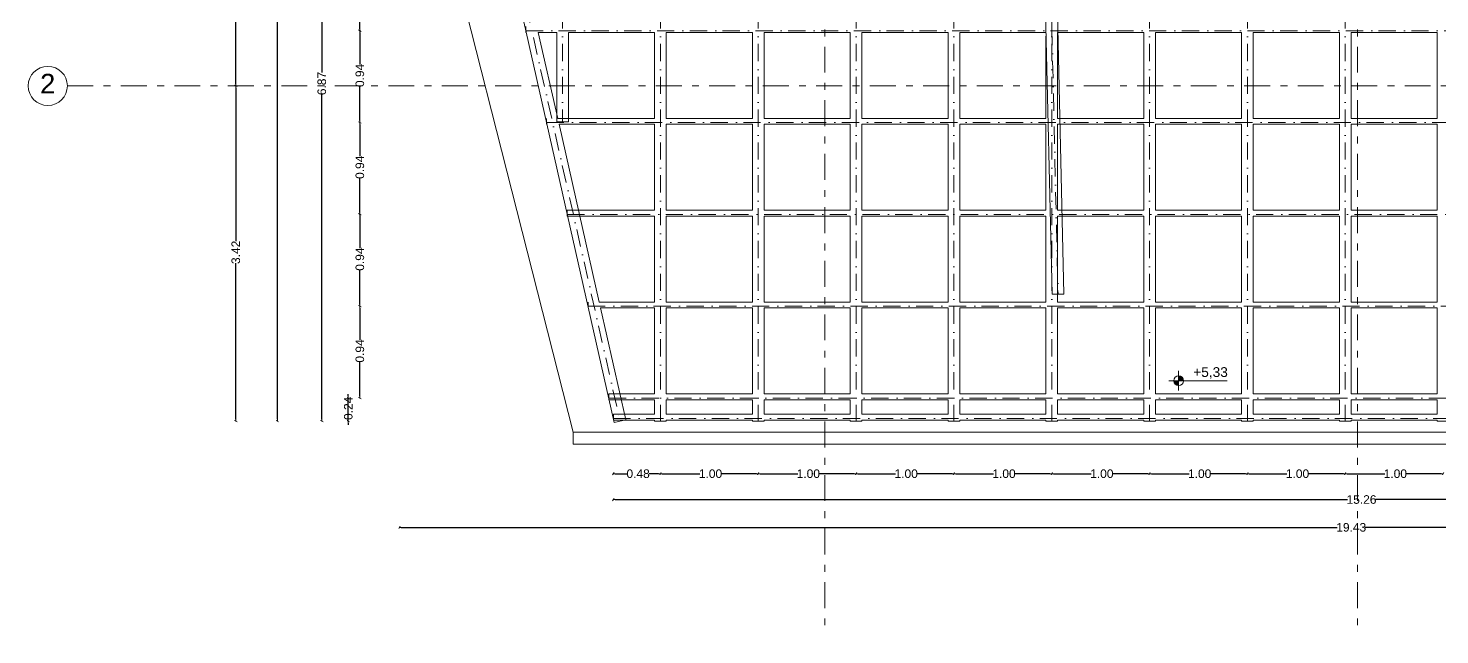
# Model space of a CAD drawing. Header units: millimetres. Extents: x -71878 to 121433, y -67383 to 83273.
# Drawn here: x 25301 to 39729, y -26451 to -20257 of the extents above; entities that cross this region are included whole.
import ezdxf

# ---------------------------------------------------------------- set-up
doc = ezdxf.new("R2010")
doc.units = ezdxf.units.MM
doc.header["$MEASUREMENT"] = 0
doc.linetypes.add('Dot & Dashed', pattern=[335.138881, 176.388884, -88.194442, 0, -70.555556])
doc.linetypes.add('Double Dashed', pattern=[546.805537, 264.583325, -105.833328, 70.555556, -105.833328])
for name, color, linetype, lineweight in [('ACOTACIONES', 7, 'Continuous', 9), ('ACOTACIONES_Pluma_Nº__1', 7, 'Continuous', 0), ('CUBIERTAS_Pluma_Nº__21', 7, 'Continuous', 5), ('EJES_Pluma_Nº__21', 7, 'Continuous', 5), ('ENTIRADO_Pluma_Nº__21', 7, 'Continuous', 5), ('VIGAS DE CIMENTACION_Pluma_Nº__21', 7, 'Continuous', 5), ('Vigas_Pluma_Nº__21', 7, 'Continuous', 5)]:
    doc.layers.add(name, color=color, linetype=linetype, lineweight=lineweight)
for name, color, linetype, lineweight, true_color in [('ENTIRADO_Pluma_Nº__24', 7, 'Continuous', 5, 0x969696), ('VIGAS DE CIMENTACION_Pluma_Nº__24', 7, 'Continuous', 5, 0x969696), ('Vigas_Pluma_Nº__24', 7, 'Continuous', 5, 0x969696)]:
    doc.layers.add(name, color=color, linetype=linetype, lineweight=lineweight, true_color=true_color)
doc.styles.add('Estilo_Generado_1', font='swiss.ttf')
doc.styles.add('Estilo_Generado_2', font='Arial.ttf')
doc.dimstyles.new('Estilo_Generado__1', dxfattribs={"dimtxt": 87.5, "dimasz": 19, "dimexe": 0.18, "dimexo": 0, "dimgap": 0.09, "dimtad": 0, "dimlfac": 0.001, "dimzin": 0, "dimdsep": 46, "dimtxsty": 'Estilo_Generado_2', "dimblk": 'ARROWHEAD_2', "dimblk1": 'ARROWHEAD_2', "dimblk2": 'ARROWHEAD_2', "dimcen": 0.09, "dimse1": 1, "dimse2": 1, "dimclrd": 7, "dimclre": 7, "dimclrt": 7, "dimadec": 0, "dimazin": 0, "dimtfac": 1, "dimtmove": 0, "dimatfit": 3, "dimfxl": 1, "dimtolj": 1, "dimtzin": 0, "dimarcsym": 0})
doc.dimstyles.new('Estilo_Generado__2', dxfattribs={"dimtxt": 87.5, "dimasz": 19, "dimexe": 0.18, "dimexo": 0, "dimgap": 0.09, "dimtad": 0, "dimlfac": 0.001, "dimzin": 0, "dimdsep": 46, "dimtxsty": 'Estilo_Generado_2', "dimblk": 'ARROWHEAD_2', "dimblk1": 'ARROWHEAD_2', "dimblk2": 'ARROWHEAD_2', "dimcen": 0.09, "dimse1": 1, "dimse2": 1, "dimclrd": 7, "dimclre": 7, "dimclrt": 7, "dimadec": 0, "dimazin": 0, "dimtfac": 1, "dimtmove": 0, "dimatfit": 3, "dimfxl": 1, "dimtolj": 1, "dimtzin": 0, "dimarcsym": 0})

# ---------------------------------------------------------------- blocks, each defined once
blk = doc.blocks.new('ARROWHEAD_2')
at = {"color": 0, "linetype": 'Continuous', "lineweight": 0}
for p, q in [((0, 0), (-1, 0)), ((-0.38, -0.66), (0.38, 0.66))]:
    blk.add_line(p, q, dxfattribs=at)
blk = doc.blocks.new('*D571')
at = {"layer": 'ACOTACIONES', "color": 7, "linetype": 'Continuous', "lineweight": -2, "transparency": 16777216}
for p, q in [((28573, -24015), (28573, -23996)), ((28573, -24270), (28573, -24034)), ((28573, -24289), (28573, -24308))]:
    blk.add_line(p, q, dxfattribs=at)
at = {"layer": 'Defpoints', "color": 0, "linetype": 'Continuous', "transparency": 16777216}
for p in [(28573, -24034), (31763, -24034), (31763, -24270)]:
    blk.add_point(p, dxfattribs=at)
at = {"layer": 'ACOTACIONES', "color": 7, "linetype": 'Continuous', "lineweight": -2, "transparency": 16777216, "xscale": 19, "yscale": 19, "zscale": 19}
for p, rotation in [((28573, -24034), 270), ((28573, -24270), 90)]:
    blk.add_blockref('ARROWHEAD_2', p, dxfattribs=dict(at, rotation=rotation))
at = {"layer": 'ACOTACIONES', "color": 7, "linetype": 'Continuous', "transparency": 16777216, "insert": (28573, -24139), "char_height": 87.5, "attachment_point": 5, "rotation": 90, "style": 'Estilo_Generado_2'}
blk.add_mtext('\\A1;0.24', dxfattribs=at)
blk = doc.blocks.new('*D572')
at = {"layer": 'ACOTACIONES', "color": 7, "linetype": 'Continuous', "lineweight": -2, "transparency": 16777216}
for p, q in [((28691, -23115), (28691, -23440)), ((28691, -24015), (28691, -23665))]:
    blk.add_line(p, q, dxfattribs=at)
at = {"layer": 'Defpoints', "color": 0, "linetype": 'Continuous', "transparency": 16777216}
for p in [(28691, -23096), (31763, -23096), (31763, -24034)]:
    blk.add_point(p, dxfattribs=at)
at = {"layer": 'ACOTACIONES', "color": 7, "linetype": 'Continuous', "lineweight": -2, "transparency": 16777216, "xscale": 19, "yscale": 19, "zscale": 19}
for p, rotation in [((28691, -23096), 90), ((28691, -24034), 270)]:
    blk.add_blockref('ARROWHEAD_2', p, dxfattribs=dict(at, rotation=rotation))
at = {"layer": 'ACOTACIONES', "color": 7, "linetype": 'Continuous', "transparency": 16777216, "insert": (28691, -23553), "char_height": 87.5, "attachment_point": 5, "rotation": 90, "style": 'Estilo_Generado_2'}
blk.add_mtext('\\A1;0.94', dxfattribs=at)
blk = doc.blocks.new('*D573')
at = {"layer": 'ACOTACIONES', "color": 7, "linetype": 'Continuous', "lineweight": -2, "transparency": 16777216}
for p, q in [((28691, -22177), (28691, -22502)), ((28691, -23077), (28691, -22727))]:
    blk.add_line(p, q, dxfattribs=at)
at = {"layer": 'Defpoints', "color": 0, "linetype": 'Continuous', "transparency": 16777216}
for p in [(28691, -22158), (31763, -22158), (31763, -23096)]:
    blk.add_point(p, dxfattribs=at)
at = {"layer": 'ACOTACIONES', "color": 7, "linetype": 'Continuous', "lineweight": -2, "transparency": 16777216, "xscale": 19, "yscale": 19, "zscale": 19}
for p, rotation in [((28691, -22158), 90), ((28691, -23096), 270)]:
    blk.add_blockref('ARROWHEAD_2', p, dxfattribs=dict(at, rotation=rotation))
at = {"layer": 'ACOTACIONES', "color": 7, "linetype": 'Continuous', "transparency": 16777216, "insert": (28691, -22615), "char_height": 87.5, "attachment_point": 5, "rotation": 90, "style": 'Estilo_Generado_2'}
blk.add_mtext('\\A1;0.94', dxfattribs=at)
blk = doc.blocks.new('*D574')
at = {"layer": 'ACOTACIONES', "color": 7, "linetype": 'Continuous', "lineweight": -2, "transparency": 16777216}
for p, q in [((28691, -21239), (28691, -21564)), ((28691, -22139), (28691, -21790))]:
    blk.add_line(p, q, dxfattribs=at)
at = {"layer": 'Defpoints', "color": 0, "linetype": 'Continuous', "transparency": 16777216}
for p in [(28691, -21220), (31763, -21220), (31763, -22158)]:
    blk.add_point(p, dxfattribs=at)
at = {"layer": 'ACOTACIONES', "color": 7, "linetype": 'Continuous', "lineweight": -2, "transparency": 16777216, "xscale": 19, "yscale": 19, "zscale": 19}
for p, rotation in [((28691, -21220), 90), ((28691, -22158), 270)]:
    blk.add_blockref('ARROWHEAD_2', p, dxfattribs=dict(at, rotation=rotation))
at = {"layer": 'ACOTACIONES', "color": 7, "linetype": 'Continuous', "transparency": 16777216, "insert": (28691, -21677), "char_height": 87.5, "attachment_point": 5, "rotation": 90, "style": 'Estilo_Generado_2'}
blk.add_mtext('\\A1;0.94', dxfattribs=at)
blk = doc.blocks.new('*D575')
at = {"layer": 'ACOTACIONES', "color": 7, "linetype": 'Continuous', "lineweight": -2, "transparency": 16777216}
for p, q in [((28691, -20301), (28691, -20626)), ((28691, -21201), (28691, -20852))]:
    blk.add_line(p, q, dxfattribs=at)
at = {"layer": 'Defpoints', "color": 0, "linetype": 'Continuous', "transparency": 16777216}
for p in [(28691, -20282), (31763, -20282), (31763, -21220)]:
    blk.add_point(p, dxfattribs=at)
at = {"layer": 'ACOTACIONES', "color": 7, "linetype": 'Continuous', "lineweight": -2, "transparency": 16777216, "xscale": 19, "yscale": 19, "zscale": 19}
for p, rotation in [((28691, -20282), 90), ((28691, -21220), 270)]:
    blk.add_blockref('ARROWHEAD_2', p, dxfattribs=dict(at, rotation=rotation))
at = {"layer": 'ACOTACIONES', "color": 7, "linetype": 'Continuous', "transparency": 16777216, "insert": (28691, -20739), "char_height": 87.5, "attachment_point": 5, "rotation": 90, "style": 'Estilo_Generado_2'}
blk.add_mtext('\\A1;0.94', dxfattribs=at)
blk = doc.blocks.new('*D576')
at = {"layer": 'ACOTACIONES', "color": 7, "linetype": 'Continuous', "lineweight": -2, "transparency": 16777216}
for p, q in [((28691, -19363), (28691, -19688)), ((28691, -20263), (28691, -19914))]:
    blk.add_line(p, q, dxfattribs=at)
at = {"layer": 'Defpoints', "color": 0, "linetype": 'Continuous', "transparency": 16777216}
for p in [(28691, -19344), (31763, -19344), (31763, -20282)]:
    blk.add_point(p, dxfattribs=at)
at = {"layer": 'ACOTACIONES', "color": 7, "linetype": 'Continuous', "lineweight": -2, "transparency": 16777216, "xscale": 19, "yscale": 19, "zscale": 19}
for p, rotation in [((28691, -19344), 90), ((28691, -20282), 270)]:
    blk.add_blockref('ARROWHEAD_2', p, dxfattribs=dict(at, rotation=rotation))
at = {"layer": 'ACOTACIONES', "color": 7, "linetype": 'Continuous', "transparency": 16777216, "insert": (28691, -19801), "char_height": 87.5, "attachment_point": 5, "rotation": 90, "style": 'Estilo_Generado_2'}
blk.add_mtext('\\A1;0.94', dxfattribs=at)
blk = doc.blocks.new('*D587')
at = {"layer": 'ACOTACIONES', "color": 7, "linetype": 'Continuous', "lineweight": -2, "transparency": 16777216}
for p, q in [((28302, -17419), (28302, -20708)), ((28302, -24251), (28302, -20937))]:
    blk.add_line(p, q, dxfattribs=at)
at = {"layer": 'Defpoints', "color": 0, "linetype": 'Continuous', "transparency": 16777216}
for p in [(28302, -17400), (29860, -17400), (31763, -24270)]:
    blk.add_point(p, dxfattribs=at)
at = {"layer": 'ACOTACIONES', "color": 7, "linetype": 'Continuous', "lineweight": -2, "transparency": 16777216, "xscale": 19, "yscale": 19, "zscale": 19}
for p, rotation in [((28302, -17400), 90), ((28302, -24270), 270)]:
    blk.add_blockref('ARROWHEAD_2', p, dxfattribs=dict(at, rotation=rotation))
at = {"layer": 'ACOTACIONES', "color": 7, "linetype": 'Continuous', "transparency": 16777216, "insert": (28302, -20822), "char_height": 87.5, "attachment_point": 5, "rotation": 90, "style": 'Estilo_Generado_2'}
blk.add_mtext('\\A1;6.87', dxfattribs=at)
blk = doc.blocks.new('*D589')
at = {"layer": 'ACOTACIONES', "color": 7, "linetype": 'Continuous', "lineweight": -2, "transparency": 16777216}
for p, q in [((31301, -24807), (31422, -24807)), ((31744, -24807), (31648, -24807))]:
    blk.add_line(p, q, dxfattribs=at)
at = {"layer": 'Defpoints', "color": 0, "linetype": 'Continuous', "transparency": 16777216}
for p in [(31282, -24242), (31763, -24242), (31763, -24807)]:
    blk.add_point(p, dxfattribs=at)
at = {"layer": 'ACOTACIONES', "color": 7, "linetype": 'Continuous', "lineweight": -2, "transparency": 16777216, "xscale": 19, "yscale": 19, "zscale": 19, "rotation": 180}
blk.add_blockref('ARROWHEAD_2', (31282, -24807), dxfattribs=at)
at = {"layer": 'ACOTACIONES', "color": 7, "linetype": 'Continuous', "lineweight": -2, "transparency": 16777216, "xscale": 19, "yscale": 19, "zscale": 19}
blk.add_blockref('ARROWHEAD_2', (31763, -24807), dxfattribs=at)
at = {"layer": 'ACOTACIONES', "color": 7, "linetype": 'Continuous', "transparency": 16777216, "insert": (31535, -24807), "char_height": 87.5, "attachment_point": 5, "style": 'Estilo_Generado_2'}
blk.add_mtext('\\A1;0.48', dxfattribs=at)
blk = doc.blocks.new('*D590')
at = {"layer": 'ACOTACIONES', "color": 7, "linetype": 'Continuous', "lineweight": -2, "transparency": 16777216}
for p, q in [((31782, -24807), (32166, -24807)), ((32744, -24807), (32384, -24807))]:
    blk.add_line(p, q, dxfattribs=at)
at = {"layer": 'Defpoints', "color": 0, "linetype": 'Continuous', "transparency": 16777216}
for p in [(31763, -24242), (32763, -24242), (32763, -24807)]:
    blk.add_point(p, dxfattribs=at)
at = {"layer": 'ACOTACIONES', "color": 7, "linetype": 'Continuous', "lineweight": -2, "transparency": 16777216, "xscale": 19, "yscale": 19, "zscale": 19, "rotation": 180}
blk.add_blockref('ARROWHEAD_2', (31763, -24807), dxfattribs=at)
at = {"layer": 'ACOTACIONES', "color": 7, "linetype": 'Continuous', "lineweight": -2, "transparency": 16777216, "xscale": 19, "yscale": 19, "zscale": 19}
blk.add_blockref('ARROWHEAD_2', (32763, -24807), dxfattribs=at)
at = {"layer": 'ACOTACIONES', "color": 7, "linetype": 'Continuous', "transparency": 16777216, "insert": (32275, -24807), "char_height": 87.5, "attachment_point": 5, "style": 'Estilo_Generado_2'}
blk.add_mtext('\\A1;1.00', dxfattribs=at)
blk = doc.blocks.new('*D591')
at = {"layer": 'ACOTACIONES', "color": 7, "linetype": 'Continuous', "lineweight": -2, "transparency": 16777216}
for p, q in [((32782, -24807), (33166, -24807)), ((33744, -24807), (33384, -24807))]:
    blk.add_line(p, q, dxfattribs=at)
at = {"layer": 'Defpoints', "color": 0, "linetype": 'Continuous', "transparency": 16777216}
for p in [(32763, -24242), (33763, -24242), (33763, -24807)]:
    blk.add_point(p, dxfattribs=at)
at = {"layer": 'ACOTACIONES', "color": 7, "linetype": 'Continuous', "lineweight": -2, "transparency": 16777216, "xscale": 19, "yscale": 19, "zscale": 19, "rotation": 180}
blk.add_blockref('ARROWHEAD_2', (32763, -24807), dxfattribs=at)
at = {"layer": 'ACOTACIONES', "color": 7, "linetype": 'Continuous', "lineweight": -2, "transparency": 16777216, "xscale": 19, "yscale": 19, "zscale": 19}
blk.add_blockref('ARROWHEAD_2', (33763, -24807), dxfattribs=at)
at = {"layer": 'ACOTACIONES', "color": 7, "linetype": 'Continuous', "transparency": 16777216, "insert": (33275, -24807), "char_height": 87.5, "attachment_point": 5, "style": 'Estilo_Generado_2'}
blk.add_mtext('\\A1;1.00', dxfattribs=at)
blk = doc.blocks.new('*D592')
at = {"layer": 'ACOTACIONES', "color": 7, "linetype": 'Continuous', "lineweight": -2, "transparency": 16777216}
for p, q in [((33782, -24807), (34166, -24807)), ((34744, -24807), (34384, -24807))]:
    blk.add_line(p, q, dxfattribs=at)
at = {"layer": 'Defpoints', "color": 0, "linetype": 'Continuous', "transparency": 16777216}
for p in [(33763, -24242), (34763, -24242), (34763, -24807)]:
    blk.add_point(p, dxfattribs=at)
at = {"layer": 'ACOTACIONES', "color": 7, "linetype": 'Continuous', "lineweight": -2, "transparency": 16777216, "xscale": 19, "yscale": 19, "zscale": 19, "rotation": 180}
blk.add_blockref('ARROWHEAD_2', (33763, -24807), dxfattribs=at)
at = {"layer": 'ACOTACIONES', "color": 7, "linetype": 'Continuous', "lineweight": -2, "transparency": 16777216, "xscale": 19, "yscale": 19, "zscale": 19}
blk.add_blockref('ARROWHEAD_2', (34763, -24807), dxfattribs=at)
at = {"layer": 'ACOTACIONES', "color": 7, "linetype": 'Continuous', "transparency": 16777216, "insert": (34275, -24807), "char_height": 87.5, "attachment_point": 5, "style": 'Estilo_Generado_2'}
blk.add_mtext('\\A1;1.00', dxfattribs=at)
blk = doc.blocks.new('*D593')
at = {"layer": 'ACOTACIONES', "color": 7, "linetype": 'Continuous', "lineweight": -2, "transparency": 16777216}
for p, q in [((34782, -24807), (35166, -24807)), ((35744, -24807), (35384, -24807))]:
    blk.add_line(p, q, dxfattribs=at)
at = {"layer": 'Defpoints', "color": 0, "linetype": 'Continuous', "transparency": 16777216}
for p in [(34763, -24242), (35763, -24242), (35763, -24807)]:
    blk.add_point(p, dxfattribs=at)
at = {"layer": 'ACOTACIONES', "color": 7, "linetype": 'Continuous', "lineweight": -2, "transparency": 16777216, "xscale": 19, "yscale": 19, "zscale": 19, "rotation": 180}
blk.add_blockref('ARROWHEAD_2', (34763, -24807), dxfattribs=at)
at = {"layer": 'ACOTACIONES', "color": 7, "linetype": 'Continuous', "lineweight": -2, "transparency": 16777216, "xscale": 19, "yscale": 19, "zscale": 19}
blk.add_blockref('ARROWHEAD_2', (35763, -24807), dxfattribs=at)
at = {"layer": 'ACOTACIONES', "color": 7, "linetype": 'Continuous', "transparency": 16777216, "insert": (35275, -24807), "char_height": 87.5, "attachment_point": 5, "style": 'Estilo_Generado_2'}
blk.add_mtext('\\A1;1.00', dxfattribs=at)
blk = doc.blocks.new('*D594')
at = {"layer": 'ACOTACIONES', "color": 7, "linetype": 'Continuous', "lineweight": -2, "transparency": 16777216}
for p, q in [((35782, -24807), (36166, -24807)), ((36744, -24807), (36384, -24807))]:
    blk.add_line(p, q, dxfattribs=at)
at = {"layer": 'Defpoints', "color": 0, "linetype": 'Continuous', "transparency": 16777216}
for p in [(35763, -24242), (36763, -24242), (36763, -24807)]:
    blk.add_point(p, dxfattribs=at)
at = {"layer": 'ACOTACIONES', "color": 7, "linetype": 'Continuous', "lineweight": -2, "transparency": 16777216, "xscale": 19, "yscale": 19, "zscale": 19, "rotation": 180}
blk.add_blockref('ARROWHEAD_2', (35763, -24807), dxfattribs=at)
at = {"layer": 'ACOTACIONES', "color": 7, "linetype": 'Continuous', "lineweight": -2, "transparency": 16777216, "xscale": 19, "yscale": 19, "zscale": 19}
blk.add_blockref('ARROWHEAD_2', (36763, -24807), dxfattribs=at)
at = {"layer": 'ACOTACIONES', "color": 7, "linetype": 'Continuous', "transparency": 16777216, "insert": (36275, -24807), "char_height": 87.5, "attachment_point": 5, "style": 'Estilo_Generado_2'}
blk.add_mtext('\\A1;1.00', dxfattribs=at)
blk = doc.blocks.new('*D595')
at = {"layer": 'ACOTACIONES', "color": 7, "linetype": 'Continuous', "lineweight": -2, "transparency": 16777216}
for p, q in [((36782, -24807), (37166, -24807)), ((37744, -24807), (37384, -24807))]:
    blk.add_line(p, q, dxfattribs=at)
at = {"layer": 'Defpoints', "color": 0, "linetype": 'Continuous', "transparency": 16777216}
for p in [(36763, -24242), (37763, -24242), (37763, -24807)]:
    blk.add_point(p, dxfattribs=at)
at = {"layer": 'ACOTACIONES', "color": 7, "linetype": 'Continuous', "lineweight": -2, "transparency": 16777216, "xscale": 19, "yscale": 19, "zscale": 19, "rotation": 180}
blk.add_blockref('ARROWHEAD_2', (36763, -24807), dxfattribs=at)
at = {"layer": 'ACOTACIONES', "color": 7, "linetype": 'Continuous', "lineweight": -2, "transparency": 16777216, "xscale": 19, "yscale": 19, "zscale": 19}
blk.add_blockref('ARROWHEAD_2', (37763, -24807), dxfattribs=at)
at = {"layer": 'ACOTACIONES', "color": 7, "linetype": 'Continuous', "transparency": 16777216, "insert": (37275, -24807), "char_height": 87.5, "attachment_point": 5, "style": 'Estilo_Generado_2'}
blk.add_mtext('\\A1;1.00', dxfattribs=at)
blk = doc.blocks.new('*D596')
at = {"layer": 'ACOTACIONES', "color": 7, "linetype": 'Continuous', "lineweight": -2, "transparency": 16777216}
for p, q in [((37782, -24807), (38166, -24807)), ((38744, -24807), (38384, -24807))]:
    blk.add_line(p, q, dxfattribs=at)
at = {"layer": 'Defpoints', "color": 0, "linetype": 'Continuous', "transparency": 16777216}
for p in [(37763, -24242), (38763, -24242), (38763, -24807)]:
    blk.add_point(p, dxfattribs=at)
at = {"layer": 'ACOTACIONES', "color": 7, "linetype": 'Continuous', "lineweight": -2, "transparency": 16777216, "xscale": 19, "yscale": 19, "zscale": 19, "rotation": 180}
blk.add_blockref('ARROWHEAD_2', (37763, -24807), dxfattribs=at)
at = {"layer": 'ACOTACIONES', "color": 7, "linetype": 'Continuous', "lineweight": -2, "transparency": 16777216, "xscale": 19, "yscale": 19, "zscale": 19}
blk.add_blockref('ARROWHEAD_2', (38763, -24807), dxfattribs=at)
at = {"layer": 'ACOTACIONES', "color": 7, "linetype": 'Continuous', "transparency": 16777216, "insert": (38275, -24807), "char_height": 87.5, "attachment_point": 5, "style": 'Estilo_Generado_2'}
blk.add_mtext('\\A1;1.00', dxfattribs=at)
blk = doc.blocks.new('*D597')
at = {"layer": 'ACOTACIONES', "color": 7, "linetype": 'Continuous', "lineweight": -2, "transparency": 16777216}
for p, q in [((38782, -24807), (39166, -24807)), ((39744, -24807), (39384, -24807))]:
    blk.add_line(p, q, dxfattribs=at)
at = {"layer": 'Defpoints', "color": 0, "linetype": 'Continuous', "transparency": 16777216}
for p in [(38763, -24242), (39763, -24242), (39763, -24807)]:
    blk.add_point(p, dxfattribs=at)
at = {"layer": 'ACOTACIONES', "color": 7, "linetype": 'Continuous', "lineweight": -2, "transparency": 16777216, "xscale": 19, "yscale": 19, "zscale": 19, "rotation": 180}
blk.add_blockref('ARROWHEAD_2', (38763, -24807), dxfattribs=at)
at = {"layer": 'ACOTACIONES', "color": 7, "linetype": 'Continuous', "lineweight": -2, "transparency": 16777216, "xscale": 19, "yscale": 19, "zscale": 19}
blk.add_blockref('ARROWHEAD_2', (39763, -24807), dxfattribs=at)
at = {"layer": 'ACOTACIONES', "color": 7, "linetype": 'Continuous', "transparency": 16777216, "insert": (39275, -24807), "char_height": 87.5, "attachment_point": 5, "style": 'Estilo_Generado_2'}
blk.add_mtext('\\A1;1.00', dxfattribs=at)
blk = doc.blocks.new('*D605')
at = {"layer": 'ACOTACIONES', "color": 7, "linetype": 'Continuous', "lineweight": -2, "transparency": 16777216}
for p, q in [((31301, -25071), (38785, -25071)), ((46524, -25071), (39072, -25071))]:
    blk.add_line(p, q, dxfattribs=at)
at = {"layer": 'Defpoints', "color": 0, "linetype": 'Continuous', "transparency": 16777216}
for p in [(31282, -24260), (46543, -24260), (46543, -25071)]:
    blk.add_point(p, dxfattribs=at)
at = {"layer": 'ACOTACIONES', "color": 7, "linetype": 'Continuous', "lineweight": -2, "transparency": 16777216, "xscale": 19, "yscale": 19, "zscale": 19, "rotation": 180}
blk.add_blockref('ARROWHEAD_2', (31282, -25071), dxfattribs=at)
at = {"layer": 'ACOTACIONES', "color": 7, "linetype": 'Continuous', "lineweight": -2, "transparency": 16777216, "xscale": 19, "yscale": 19, "zscale": 19}
blk.add_blockref('ARROWHEAD_2', (46543, -25071), dxfattribs=at)
at = {"layer": 'ACOTACIONES', "color": 7, "linetype": 'Continuous', "transparency": 16777216, "insert": (38929, -25071), "char_height": 87.5, "attachment_point": 5, "style": 'Estilo_Generado_2'}
blk.add_mtext('\\A1;15.26', dxfattribs=at)
blk = doc.blocks.new('*D606')
at = {"layer": 'ACOTACIONES', "color": 7, "linetype": 'Continuous', "lineweight": -2, "transparency": 16777216}
for p, q in [((27848, -10549), (27848, -17241)), ((27848, -24251), (27848, -17527))]:
    blk.add_line(p, q, dxfattribs=at)
at = {"layer": 'Defpoints', "color": 0, "linetype": 'Continuous', "transparency": 16777216}
for p in [(27848, -10530), (37823, -10530), (37823, -24270)]:
    blk.add_point(p, dxfattribs=at)
at = {"layer": 'ACOTACIONES', "color": 7, "linetype": 'Continuous', "lineweight": -2, "transparency": 16777216, "xscale": 19, "yscale": 19, "zscale": 19}
for p, rotation in [((27848, -10530), 90), ((27848, -24270), 270)]:
    blk.add_blockref('ARROWHEAD_2', p, dxfattribs=dict(at, rotation=rotation))
at = {"layer": 'ACOTACIONES', "color": 7, "linetype": 'Continuous', "transparency": 16777216, "insert": (27848, -17384), "char_height": 87.5, "attachment_point": 5, "rotation": 90, "style": 'Estilo_Generado_2'}
blk.add_mtext('\\A1;13.74', dxfattribs=at)
blk = doc.blocks.new('*D607')
at = {"layer": 'ACOTACIONES', "color": 7, "linetype": 'Continuous', "lineweight": -2, "transparency": 16777216}
for p, q in [((27423, -20865), (27423, -22433)), ((27423, -24251), (27423, -22658))]:
    blk.add_line(p, q, dxfattribs=at)
at = {"layer": 'Defpoints', "color": 0, "linetype": 'Continuous', "transparency": 16777216}
for p in [(27423, -20846), (31823, -20846), (31823, -24270)]:
    blk.add_point(p, dxfattribs=at)
at = {"layer": 'ACOTACIONES', "color": 7, "linetype": 'Continuous', "lineweight": -2, "transparency": 16777216, "xscale": 19, "yscale": 19, "zscale": 19}
for p, rotation in [((27423, -20846), 90), ((27423, -24270), 270)]:
    blk.add_blockref('ARROWHEAD_2', p, dxfattribs=dict(at, rotation=rotation))
at = {"layer": 'ACOTACIONES', "color": 7, "linetype": 'Continuous', "transparency": 16777216, "insert": (27423, -22546), "char_height": 87.5, "attachment_point": 5, "rotation": 90, "style": 'Estilo_Generado_2'}
blk.add_mtext('\\A1;3.42', dxfattribs=at)
blk = doc.blocks.new('*D608')
at = {"layer": 'ACOTACIONES', "color": 7, "linetype": 'Continuous', "lineweight": -2, "transparency": 16777216}
for p, q in [((27423, -16926), (27423, -18752)), ((27423, -20827), (27423, -18977))]:
    blk.add_line(p, q, dxfattribs=at)
at = {"layer": 'Defpoints', "color": 0, "linetype": 'Continuous', "transparency": 16777216}
for p in [(27423, -16907), (31703, -16907), (31823, -20846)]:
    blk.add_point(p, dxfattribs=at)
at = {"layer": 'ACOTACIONES', "color": 7, "linetype": 'Continuous', "lineweight": -2, "transparency": 16777216, "xscale": 19, "yscale": 19, "zscale": 19}
for p, rotation in [((27423, -16907), 90), ((27423, -20846), 270)]:
    blk.add_blockref('ARROWHEAD_2', p, dxfattribs=dict(at, rotation=rotation))
at = {"layer": 'ACOTACIONES', "color": 7, "linetype": 'Continuous', "transparency": 16777216, "insert": (27423, -18864), "char_height": 87.5, "attachment_point": 5, "rotation": 90, "style": 'Estilo_Generado_2'}
blk.add_mtext('\\A1;3.94', dxfattribs=at)
blk = doc.blocks.new('*D617')
at = {"layer": 'ACOTACIONES', "color": 7, "linetype": 'Continuous', "lineweight": -2, "transparency": 16777216}
for p, q in [((29114, -25355), (38681, -25355)), ((48503, -25355), (38968, -25355))]:
    blk.add_line(p, q, dxfattribs=at)
at = {"layer": 'Defpoints', "color": 0, "linetype": 'Continuous', "transparency": 16777216}
for p in [(29095, -17400), (48522, -17400), (48522, -25355)]:
    blk.add_point(p, dxfattribs=at)
at = {"layer": 'ACOTACIONES', "color": 7, "linetype": 'Continuous', "lineweight": -2, "transparency": 16777216, "xscale": 19, "yscale": 19, "zscale": 19, "rotation": 180}
blk.add_blockref('ARROWHEAD_2', (29095, -25355), dxfattribs=at)
at = {"layer": 'ACOTACIONES', "color": 7, "linetype": 'Continuous', "lineweight": -2, "transparency": 16777216, "xscale": 19, "yscale": 19, "zscale": 19}
blk.add_blockref('ARROWHEAD_2', (48522, -25355), dxfattribs=at)
at = {"layer": 'ACOTACIONES', "color": 7, "linetype": 'Continuous', "transparency": 16777216, "insert": (38824, -25355), "char_height": 87.5, "attachment_point": 5, "style": 'Estilo_Generado_2'}
blk.add_mtext('\\A1;19.43', dxfattribs=at)
blk = doc.blocks.new('Cota de Nivel_2_1', base_point=(35118, 9872))
at = {"layer": 'ACOTACIONES_Pluma_Nº__1', "linetype": 'Continuous'}
for points in [[(35118, 9872), (35068, 9872), (35072, 9852), (35083, 9836), (35099, 9825), (35118, 9822)], [(35118, 9872), (35168, 9872), (35164, 9891), (35154, 9907), (35137, 9918), (35118, 9922)]]:
    blk.add_hatch(color=256, dxfattribs=at).paths.add_polyline_path(points)
for p, q in [((35118, 9772), (35118, 9972)), ((35018, 9872), (35615, 9872))]:
    blk.add_line(p, q, dxfattribs=at)
blk.add_circle((35118, 9872), 50, dxfattribs=at)
at = {"layer": 'ACOTACIONES_Pluma_Nº__1', "insert": (35268, 9892), "char_height": 100, "attachment_point": 7, "style": 'Estilo_Generado_2'}
blk.add_mtext('\\A1;{\\fArial|b0|i0|c0|p34;+5,33}', dxfattribs=at)

msp = doc.modelspace()

# ---------------------------------------------------------------- linework, layer by layer
at = {"layer": 'CUBIERTAS_Pluma_Nº__21', "linetype": 'Continuous', "flags": 128}
for points in [[(30872.012, -24382.844), (29094.75, -17399.975)], [(46817.641, -24382.844), (30872.012, -24382.844)]]:
    msp.add_lwpolyline(points, dxfattribs=at)
at = {"layer": 'EJES_Pluma_Nº__21', "linetype": 'Double Dashed'}
for p, q in [((33444.234, -8416.094), (33444.234, -26451.369)), ((38887.255, -8416.094), (38887.255, -26451.369)), ((25701.116, -20846.465), (50303.554, -20846.465))]:
    msp.add_line(p, q, dxfattribs=at)
at = {"layer": 'EJES_Pluma_Nº__21', "linetype": 'Continuous'}
msp.add_circle((25501.116, -20846.465), 200, dxfattribs=at)
at = {"layer": 'ENTIRADO_Pluma_Nº__21', "linetype": 'Continuous'}
for p, q in [((30387.532, -20299.434), (30387.532, -20239.908)), ((30387.532, -20299.434), (30391.455, -20299.434)), ((30514.479, -20299.434), (30702.69, -20299.434)), ((30822.69, -20299.434), (31702.69, -20299.434)), ((31822.69, -20299.434), (32702.69, -20299.434)), ((32822.69, -20299.434), (33702.69, -20299.434)), ((33822.69, -20299.434), (34702.69, -20299.434)), ((34822.69, -20299.434), (35702.69, -20299.434)), ((35822.69, -20299.434), (36702.69, -20299.434)), ((36822.69, -20299.434), (37702.69, -20299.434)), ((37822.69, -20299.434), (38702.69, -20299.434)), ((38822.69, -20299.434), (39702.69, -20299.434)), ((30599.408, -21237.369), (30599.408, -21177.843)), ((30712.909, -21177.843), (31702.69, -21177.843)), ((31822.69, -21177.843), (32702.69, -21177.843)), ((32822.69, -21177.843), (33702.69, -21177.843)), ((33822.69, -21177.843), (34702.69, -21177.843)), ((34822.69, -21177.843), (35702.69, -21177.843)), ((35822.69, -21177.843), (36702.69, -21177.843)), ((36822.69, -21177.843), (37702.69, -21177.843)), ((37822.69, -21177.843), (38702.69, -21177.843)), ((38822.69, -21177.843), (39702.69, -21177.843)), ((30599.408, -21237.369), (30603.332, -21237.369)), ((30726.356, -21237.369), (31702.69, -21237.369)), ((31822.69, -21237.369), (32702.69, -21237.369)), ((32822.69, -21237.369), (33702.69, -21237.369)), ((33822.69, -21237.369), (34702.69, -21237.369)), ((34822.69, -21237.369), (35702.69, -21237.369)), ((35822.69, -21237.369), (36702.69, -21237.369)), ((36822.69, -21237.369), (37702.69, -21237.369)), ((37822.69, -21237.369), (38702.69, -21237.369)), ((38822.69, -21237.369), (39702.69, -21237.369)), ((30811.285, -22115.778), (31702.69, -22115.778)), ((30811.285, -22175.304), (30811.285, -22115.778)), ((30811.285, -22175.304), (31702.69, -22175.304)), ((31822.69, -22115.778), (32702.69, -22115.778)), ((31822.69, -22175.304), (32702.69, -22175.304)), ((32822.69, -22115.778), (33702.69, -22115.778)), ((32822.69, -22175.304), (33702.69, -22175.304)), ((33822.69, -22115.778), (34702.69, -22115.778)), ((33822.69, -22175.304), (34702.69, -22175.304)), ((34822.69, -22115.778), (35702.69, -22115.778)), ((34822.69, -22175.304), (35702.69, -22175.304)), ((35822.69, -22115.778), (36702.69, -22115.778)), ((35822.69, -22175.304), (36702.69, -22175.304)), ((36822.69, -22115.778), (37702.69, -22115.778)), ((36822.69, -22175.304), (37702.69, -22175.304)), ((37822.69, -22115.778), (38702.69, -22115.778)), ((37822.69, -22175.304), (38702.69, -22175.304)), ((38822.69, -22115.778), (39702.69, -22115.778)), ((38822.69, -22175.304), (39702.69, -22175.304)), ((31023.161, -23113.24), (31023.161, -23053.713)), ((31136.662, -23053.713), (31702.69, -23053.713)), ((31822.69, -23053.713), (32702.69, -23053.713)), ((32822.69, -23053.713), (33702.69, -23053.713)), ((33822.69, -23053.713), (34702.69, -23053.713)), ((34822.69, -23053.713), (35702.69, -23053.713)), ((35822.69, -23053.713), (36702.69, -23053.713)), ((36822.69, -23053.713), (37702.69, -23053.713)), ((37822.69, -23053.713), (38702.69, -23053.713)), ((38822.69, -23053.713), (39702.69, -23053.713)), ((31023.161, -23113.24), (31027.085, -23113.24)), ((31150.108, -23113.24), (31702.69, -23113.24)), ((31822.69, -23113.24), (32702.69, -23113.24)), ((32822.69, -23113.24), (33702.69, -23113.24)), ((33822.69, -23113.24), (34702.69, -23113.24)), ((34822.69, -23113.24), (35702.69, -23113.24)), ((35822.69, -23113.24), (36702.69, -23113.24)), ((36822.69, -23113.24), (37702.69, -23113.24)), ((37822.69, -23113.24), (38702.69, -23113.24)), ((38822.69, -23113.24), (39702.69, -23113.24)), ((31235.037, -23991.648), (31702.69, -23991.648)), ((31235.037, -24051.175), (31235.037, -23991.648)), ((31235.037, -24051.175), (31702.69, -24051.175)), ((31822.69, -23991.648), (32702.69, -23991.648)), ((31822.69, -24051.175), (32702.69, -24051.175)), ((32822.69, -23991.648), (33702.69, -23991.648)), ((32822.69, -24051.175), (33702.69, -24051.175)), ((33822.69, -23991.648), (34702.69, -23991.648)), ((33822.69, -24051.175), (34702.69, -24051.175)), ((34822.69, -23991.648), (35702.69, -23991.648)), ((34822.69, -24051.175), (35702.69, -24051.175)), ((35822.69, -23991.648), (36702.69, -23991.648)), ((35822.69, -24051.175), (36702.69, -24051.175)), ((36822.69, -23991.648), (37702.69, -23991.648)), ((36822.69, -24051.175), (37702.69, -24051.175)), ((37822.69, -23991.648), (38702.69, -23991.648)), ((37822.69, -24051.175), (38702.69, -24051.175)), ((38822.69, -23991.648), (39702.69, -23991.648)), ((38822.69, -24051.175), (39702.69, -24051.175)), ((31282.136, -24200.146), (31702.69, -24200.146)), ((31282.136, -24259.672), (31282.136, -24200.146)), ((31822.69, -24200.146), (32702.69, -24200.146)), ((32822.69, -24200.146), (33702.69, -24200.146)), ((33822.69, -24200.146), (34702.69, -24200.146)), ((34822.69, -24200.146), (35702.69, -24200.146)), ((35822.69, -24200.146), (36702.69, -24200.146)), ((36822.69, -24200.146), (37702.69, -24200.146)), ((37822.69, -24200.146), (38702.69, -24200.146)), ((38822.69, -24200.146), (39702.69, -24200.146)), ((31282.136, -24259.672), (31702.69, -24259.672)), ((31822.69, -24259.672), (32702.69, -24259.672)), ((32822.69, -24259.672), (33702.69, -24259.672)), ((33822.69, -24259.672), (34702.69, -24259.672)), ((34822.69, -24259.672), (35702.69, -24259.672)), ((35822.69, -24259.672), (36702.69, -24259.672)), ((36822.69, -24259.672), (37702.69, -24259.672)), ((37822.69, -24259.672), (38702.69, -24259.672)), ((38822.69, -24259.672), (39702.69, -24259.672))]:
    msp.add_line(p, q, dxfattribs=at)
at = {"layer": 'ENTIRADO_Pluma_Nº__24', "linetype": 'Dot & Dashed'}
for p, q in [((30387.532, -20282.065), (47437.882, -20282.065)), ((30599.408, -21220), (47226.006, -21220)), ((30811.285, -22157.935), (47014.13, -22157.935)), ((31023.161, -23095.87), (46802.253, -23095.87)), ((31235.037, -24033.806), (46590.377, -24033.806)), ((31282.136, -24242.303), (46543.278, -24242.303))]:
    msp.add_line(p, q, dxfattribs=at)
at = {"layer": 'VIGAS DE CIMENTACION_Pluma_Nº__21', "linetype": 'Continuous'}
for p, q in [((30872.012, -24382.844), (46817.641, -24382.844)), ((30872.012, -24503.678), (30872.012, -24382.844)), ((30872.012, -24503.678), (46817.641, -24503.678))]:
    msp.add_line(p, q, dxfattribs=at)
at = {"layer": 'VIGAS DE CIMENTACION_Pluma_Nº__24', "linetype": 'Dot & Dashed'}
msp.add_line((30872.012, -24382.844), (46817.641, -24382.844), dxfattribs=at)
at = {"layer": 'Vigas_Pluma_Nº__21', "linetype": 'Continuous'}
for p, q in [((31291.294, -24282.844), (29755.826, -17485.628)), ((35767.187, -22974.559), (35639.362, -17459.975)), ((35887.155, -22971.779), (35784.164, -18528.579)), ((30712.909, -21177.843), (30514.479, -20299.434)), ((30702.69, -21213.654), (30702.69, -20299.434)), ((30822.69, -21213.654), (30822.69, -20299.434)), ((31702.69, -21177.843), (31702.69, -20299.434)), ((31822.69, -21177.843), (31822.69, -20299.434)), ((32702.69, -21177.843), (32702.69, -20299.434)), ((32822.69, -21177.843), (32822.69, -20299.434)), ((33702.69, -21177.843), (33702.69, -20299.434)), ((33822.69, -21177.843), (33822.69, -20299.434)), ((34702.69, -21177.843), (34702.69, -20299.434)), ((34822.69, -21177.843), (34822.69, -20299.434)), ((35702.69, -21177.843), (35702.69, -20337.863)), ((35822.69, -21177.843), (35822.69, -20299.434)), ((36702.69, -21177.843), (36702.69, -20299.434)), ((36822.69, -21177.843), (36822.69, -20299.434)), ((37702.69, -21177.843), (37702.69, -20299.434)), ((37822.69, -21177.843), (37822.69, -20299.434)), ((38702.69, -21177.843), (38702.69, -20299.434)), ((38822.69, -21177.843), (38822.69, -20299.434)), ((39702.69, -21177.843), (39702.69, -20299.434)), ((30822.69, -21213.654), (30702.69, -21213.654)), ((31136.662, -23053.713), (30726.356, -21237.369)), ((31702.69, -22115.778), (31702.69, -21237.369)), ((31822.69, -22115.778), (31822.69, -21237.369)), ((32702.69, -22115.778), (32702.69, -21237.369)), ((32822.69, -22115.778), (32822.69, -21237.369)), ((33702.69, -22115.778), (33702.69, -21237.369)), ((33822.69, -22115.778), (33822.69, -21237.369)), ((34702.69, -22115.778), (34702.69, -21237.369)), ((34822.69, -22115.778), (34822.69, -21237.369)), ((35702.69, -22115.778), (35702.69, -21237.369)), ((35822.69, -22115.778), (35822.69, -21237.369)), ((36702.69, -22115.778), (36702.69, -21237.369)), ((36822.69, -22115.778), (36822.69, -21237.369)), ((37702.69, -22115.778), (37702.69, -21237.369)), ((37822.69, -22115.778), (37822.69, -21237.369)), ((38702.69, -22115.778), (38702.69, -21237.369)), ((38822.69, -22115.778), (38822.69, -21237.369)), ((39702.69, -22115.778), (39702.69, -21237.369)), ((31702.69, -23053.713), (31702.69, -22175.304)), ((31822.69, -23053.713), (31822.69, -22175.304)), ((32702.69, -23053.713), (32702.69, -22175.304)), ((32822.69, -23053.713), (32822.69, -22175.304)), ((33702.69, -23053.713), (33702.69, -22175.304)), ((33822.69, -23053.713), (33822.69, -22175.304)), ((34702.69, -23053.713), (34702.69, -22175.304)), ((34822.69, -23053.713), (34822.69, -22175.304)), ((35702.69, -23053.713), (35702.69, -22175.304)), ((35822.69, -23053.713), (35822.69, -22175.304)), ((36702.69, -23053.713), (36702.69, -22175.304)), ((36822.69, -23053.713), (36822.69, -22175.304)), ((37702.69, -23053.713), (37702.69, -22175.304)), ((37822.69, -23053.713), (37822.69, -22175.304)), ((38702.69, -23053.713), (38702.69, -22175.304)), ((38822.69, -23053.713), (38822.69, -22175.304)), ((39702.69, -23053.713), (39702.69, -22175.304)), ((35887.155, -22971.779), (35767.187, -22974.559)), ((31408.345, -24256.403), (31150.108, -23113.24)), ((31702.69, -23991.648), (31702.69, -23113.24)), ((31822.69, -23991.648), (31822.69, -23113.24)), ((32702.69, -23991.648), (32702.69, -23113.24)), ((32822.69, -23991.648), (32822.69, -23113.24)), ((33702.69, -23991.648), (33702.69, -23113.24)), ((33822.69, -23991.648), (33822.69, -23113.24)), ((34702.69, -23991.648), (34702.69, -23113.24)), ((34822.69, -23991.648), (34822.69, -23113.24)), ((35702.69, -23991.648), (35702.69, -23113.24)), ((35822.69, -23991.648), (35822.69, -23113.24)), ((36702.69, -23991.648), (36702.69, -23113.24)), ((36822.69, -23991.648), (36822.69, -23113.24)), ((37702.69, -23991.648), (37702.69, -23113.24)), ((37822.69, -23991.648), (37822.69, -23113.24)), ((38702.69, -23991.648), (38702.69, -23113.24)), ((38822.69, -23991.648), (38822.69, -23113.24)), ((39702.69, -23991.648), (39702.69, -23113.24)), ((31702.69, -24200.146), (31702.69, -24051.175)), ((31822.69, -24200.146), (31822.69, -24051.175)), ((32702.69, -24200.146), (32702.69, -24051.175)), ((32822.69, -24200.146), (32822.69, -24051.175)), ((33702.69, -24200.146), (33702.69, -24051.175)), ((33822.69, -24200.146), (33822.69, -24051.175)), ((34702.69, -24200.146), (34702.69, -24051.175)), ((34822.69, -24200.146), (34822.69, -24051.175)), ((35702.69, -24200.146), (35702.69, -24051.175)), ((35822.69, -24200.146), (35822.69, -24051.175)), ((36702.69, -24200.146), (36702.69, -24051.175)), ((36822.69, -24200.146), (36822.69, -24051.175)), ((37702.69, -24200.146), (37702.69, -24051.175)), ((37822.69, -24200.146), (37822.69, -24051.175)), ((38702.69, -24200.146), (38702.69, -24051.175)), ((38822.69, -24200.146), (38822.69, -24051.175)), ((39702.69, -24200.146), (39702.69, -24051.175)), ((31408.345, -24256.403), (31291.294, -24282.844)), ((31702.69, -24269.623), (31702.69, -24259.672)), ((31822.69, -24269.623), (31702.69, -24269.623)), ((31822.69, -24269.623), (31822.69, -24259.672)), ((32702.69, -24269.623), (32702.69, -24259.672)), ((32822.69, -24269.623), (32702.69, -24269.623)), ((32822.69, -24269.623), (32822.69, -24259.672)), ((33702.69, -24269.623), (33702.69, -24259.672)), ((33822.69, -24269.623), (33702.69, -24269.623)), ((33822.69, -24269.623), (33822.69, -24259.672)), ((34702.69, -24269.623), (34702.69, -24259.672)), ((34822.69, -24269.623), (34702.69, -24269.623)), ((34822.69, -24269.623), (34822.69, -24259.672)), ((35702.69, -24269.623), (35702.69, -24259.672)), ((35822.69, -24269.623), (35702.69, -24269.623)), ((35822.69, -24269.623), (35822.69, -24259.672)), ((36702.69, -24269.623), (36702.69, -24259.672)), ((36822.69, -24269.623), (36702.69, -24269.623)), ((36822.69, -24269.623), (36822.69, -24259.672)), ((37702.69, -24269.623), (37702.69, -24259.672)), ((37822.69, -24269.623), (37702.69, -24269.623)), ((37822.69, -24269.623), (37822.69, -24259.672)), ((38702.69, -24269.623), (38702.69, -24259.672)), ((38822.69, -24269.623), (38702.69, -24269.623)), ((38822.69, -24269.623), (38822.69, -24259.672)), ((39702.69, -24269.623), (39702.69, -24259.672)), ((39822.69, -24269.623), (39702.69, -24269.623))]:
    msp.add_line(p, q, dxfattribs=at)
at = {"layer": 'Vigas_Pluma_Nº__24', "linetype": 'Dot & Dashed'}
for p, q in [((35694.234, -17238.05), (35827.171, -22973.169)), ((29800.111, -17409.368), (31349.82, -24269.623)), ((30762.69, -17399.975), (30762.69, -21213.654)), ((31762.69, -17399.975), (31762.69, -24269.623)), ((32762.69, -17399.975), (32762.69, -24269.623)), ((33762.69, -17399.975), (33762.69, -24269.623)), ((34762.69, -17399.975), (34762.69, -24269.623)), ((35762.69, -17399.975), (35762.69, -24269.623)), ((36762.69, -17399.975), (36762.69, -24269.623)), ((37762.69, -17399.975), (37762.69, -24269.623)), ((38762.69, -17399.975), (38762.69, -24269.623))]:
    msp.add_line(p, q, dxfattribs=at)

# ---------------------------------------------------------------- block references
at = {"layer": 'ACOTACIONES'}
msp.add_blockref('Cota de Nivel_2_1', (37059.43, -23857.525), dxfattribs=at)

# ---------------------------------------------------------------- texts
at = {"layer": 'EJES_Pluma_Nº__21', "linetype": 'Continuous', "insert": (25422.596, -20822.932), "char_height": 200, "attachment_point": 4, "style": 'Estilo_Generado_1'}
msp.add_mtext('\\A1;{\\fSwis721 BT|b0|i0|c0|p34;2}', dxfattribs=at)

# ---------------------------------------------------------------- dimensions: what is measured, and where the dimension line sits
at = {"layer": 'ACOTACIONES', "linetype": 'Continuous'}
for base, p1, p2, picture, middle in [((27847.529, -10530.326), (37822.69, -24269.623), (37822.69, -10530.326), '*D606', (27847.529, -17384.121)), ((27423.17, -16907.051), (31822.69, -20846.465), (31702.69, -16907.051), '*D608', (27423.17, -18864.421)), ((28301.899, -17399.975), (31762.69, -24269.623), (29859.501, -17399.975), '*D587', (28301.899, -20822.462)), ((28691.352, -19344.13), (31762.69, -20282.065), (31762.69, -19344.13), '*D576', (28691.352, -19800.761)), ((28691.352, -20282.065), (31762.69, -21220), (31762.69, -20282.065), '*D575', (28691.352, -20738.696)), ((27423.17, -20846.465), (31822.69, -24269.623), (31822.69, -20846.465), '*D607', (27423.17, -22545.708)), ((28691.352, -21220), (31762.69, -22157.935), (31762.69, -21220), '*D574', (28691.352, -21676.631)), ((28691.352, -22157.935), (31762.69, -23095.87), (31762.69, -22157.935), '*D573', (28691.352, -22614.566)), ((28691.352, -23095.87), (31762.69, -24033.806), (31762.69, -23095.87), '*D572', (28691.352, -23552.501)), ((28573.228, -24033.806), (31762.69, -24269.623), (31762.69, -24033.806), '*D571', (28573.228, -24139.378))]:
    dim = msp.add_linear_dim(base=base, p1=p1, p2=p2, angle=90, dimstyle='Estilo_Generado__2', dxfattribs=at)
    dim.commit()
    dim.dimension.update_dxf_attribs({"geometry": picture, "text_midpoint": middle, "dimtype": 160, "text_rotation": 90})
for base, p1, p2, picture, middle in [((48522.036, -25354.906), (29094.75, -17399.975), (48522.036, -17399.975), '*D617', (38824.246, -25354.906)), ((31762.69, -24806.968), (31282.136, -24242.303), (31762.69, -24242.303), '*D589', (31534.75, -24806.968)), ((46543.278, -25070.714), (31282.136, -24259.672), (46543.278, -24259.672), '*D605', (38928.56, -25070.714)), ((32762.69, -24806.968), (31762.69, -24242.303), (32762.69, -24242.303), '*D590', (32275.026, -24806.968)), ((33762.69, -24806.968), (32762.69, -24242.303), (33762.69, -24242.303), '*D591', (33275.026, -24806.968)), ((34762.69, -24806.968), (33762.69, -24242.303), (34762.69, -24242.303), '*D592', (34275.026, -24806.968)), ((35762.69, -24806.968), (34762.69, -24242.303), (35762.69, -24242.303), '*D593', (35275.026, -24806.968)), ((36762.69, -24806.968), (35762.69, -24242.303), (36762.69, -24242.303), '*D594', (36275.026, -24806.968)), ((37762.69, -24806.968), (36762.69, -24242.303), (37762.69, -24242.303), '*D595', (37275.026, -24806.968)), ((38762.69, -24806.968), (37762.69, -24242.303), (38762.69, -24242.303), '*D596', (38275.026, -24806.968)), ((39762.69, -24806.968), (38762.69, -24242.303), (39762.69, -24242.303), '*D597', (39275.026, -24806.968))]:
    dim = msp.add_linear_dim(base=base, p1=p1, p2=p2, dimstyle='Estilo_Generado__1', dxfattribs=at)
    dim.commit()
    dim.dimension.update_dxf_attribs({"geometry": picture, "text_midpoint": middle, "dimtype": 160})

doc.saveas('drawing.dxf')
